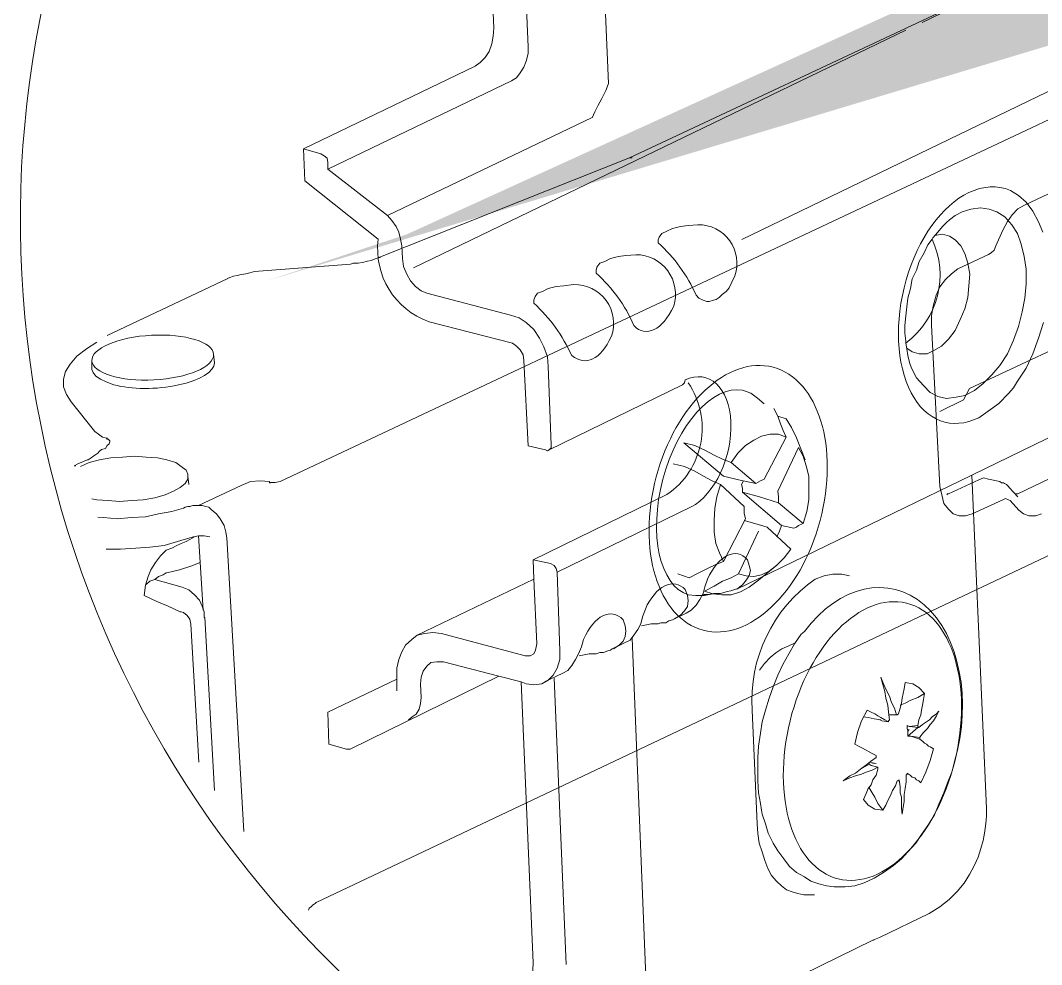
# Model space of a CAD drawing. Header units: metres. Extents: x -8.4 to 7.9, y -3.9 to 2.
# Drawn here: x 5.6676 to 5.7708, y -2.8936 to -2.7982 of the extents above; entities that cross this region are included whole.
import ezdxf

# ---------------------------------------------------------------- set-up
doc = ezdxf.new("R2010")
doc.units = ezdxf.units.M
doc.header["$MEASUREMENT"] = 0
doc.layers.add('PDF20_Geometry_Num_Penna__1', color=255, linetype='Continuous', lineweight=18)
doc.layers.add('PDF20_Geometry_Num_Penna__7', color=7, linetype='Continuous', lineweight=18)

msp = doc.modelspace()

# ---------------------------------------------------------------- hatches: boundary and pattern name
at = {"layer": 'PDF20_Geometry_Num_Penna__1', "linetype": 'Continuous', "lineweight": 18}
msp.add_hatch(color=255, dxfattribs=at).paths.add_polyline_path([(5.692683632332673, -2.82448249963805), (5.816932055709586, -2.787117128158646), (5.792109177598038, -2.780909919377212), (5.706657298358629, -2.819843474840986)])

# ---------------------------------------------------------------- linework, layer by layer
at = {"layer": 'PDF20_Geometry_Num_Penna__7', "color": 7, "linetype": 'Continuous', "lineweight": 18, "flags": 128}
for points in [[(5.713570413321061, -2.802847517667946), (5.714076759526839, -2.802469247267158), (5.714574170211341, -2.801971836582657), (5.714961376133408, -2.801388049192465), (5.715257737589142, -2.800585341530951), (5.715376877872855, -2.799825822222282), (5.715455808310815, -2.799005243518211), (5.714193814855586, -2.770363621462962, -0.2618450600287555), (5.722427897713684, -2.753283372539196), (5.745480053358549, -2.742198858393273)], [(5.717215212450542, -2.804336175512937), (5.717721558656321, -2.804039814057202), (5.718099829057109, -2.803533467851422), (5.718487034979176, -2.802967551503787), (5.718719358532415, -2.802349511282027), (5.718902536718623, -2.801585524212719), (5.718902536718623, -2.800890042806546), (5.71760182267119, -2.770445232557305, -0.2767769410688012), (5.72488874027377, -2.755348669357356), (5.74792302487608, -2.744264155211432)], [(5.72538674665969, -2.808060798632506), (5.72565630155159, -2.807484457510045), (5.725952663007325, -2.806879820570204), (5.726351782957763, -2.806111365740257), (5.726773241711396, -2.805302701064556), (5.727035350335564, -2.804616155179662), (5.72557573293473, -2.770951578763084, -0.2650956114364237), (5.730761313783325, -2.760063646085287), (5.753946012993822, -2.748973174925178)], [(5.696211971834826, -2.811207293525359), (5.696328133611445, -2.814427059692695), (5.703759806658738, -2.82033522636201, 0.3552231632173962), (5.708911134675765, -2.828685470996726), (5.71734030974844, -2.830831485357101)], [(5.757663934472432, -2.833377364294688), (5.757471820764946, -2.832789109143856), (5.757285664071644, -2.832095116991229), (5.75717545930921, -2.831408571106335), (5.757096528871251, -2.830832229983875, 0.3564427635390185), (5.759737720035807, -2.820334630660591), (5.75981962898086, -2.820218468883972), (5.760325975186638, -2.819639149254418), (5.76080253632149, -2.819071743653236), (5.761197188511288, -2.818638370871231), (5.761503974741848, -2.81837775150061)], [(5.729597908912869, -2.829072379068083, 0.1135428729691701), (5.725772910104273, -2.823778529486662), (5.725772910104273, -2.823482168030927), (5.725845883528047, -2.823167935532635), (5.726154159012154, -2.822777751103475), (5.726648442264207, -2.822597700349714), (5.727236697415039, -2.822283467851423), (5.728039405076554, -2.822094332651028), (5.728794456624582, -2.821975192367316), (5.72979523500777, -2.821905197450634, -0.5031937148980634), (5.733629020412295, -2.827108798267144)], [(5.723311769693479, -2.83209481914052, 0.1055637681748952), (5.71947843106502, -2.826809458304314), (5.71947843106502, -2.826504161327301), (5.719606506870011, -2.82612291241942), (5.719865636987086, -2.825808679921127), (5.720362749820877, -2.825619842571442), (5.720939090943339, -2.825323481115707), (5.721741798604853, -2.825122431886942), (5.722508764181253, -2.825043501448983), (5.72350954256444, -2.824924361165269, -0.5255518714280589), (5.727332009642009, -2.830148662606073)], [(5.735089531365253, -2.834863639334004, -0.4154365246658864), (5.732943070228814, -2.846134459098583), (5.719408733999049, -2.852728873802083), (5.721165308557038, -2.853106548501452), (5.721543578957826, -2.853307597730217), (5.721741649679497, -2.853603959185953), (5.721860789963212, -2.853991165108019), (5.735386190671699, -2.847399728911612)], [(5.751386879699673, -2.854372265090545), (5.750610978601994, -2.854180151383058), (5.749726361995426, -2.854180151383058), (5.748841745388861, -2.854372265090545), (5.747922875950725, -2.854686497588837, 0.2630160777081171), (5.741555274562343, -2.867944577285744), (5.742061620768123, -2.879407361832455), (5.742131615684805, -2.880408140215643), (5.742259691489796, -2.881361262485344), (5.742559031452624, -2.882245879091911), (5.742837521865802, -2.883130495698478), (5.743135372575084, -2.883933203359992), (5.743521089243604, -2.884628684766166), (5.744015521421011, -2.885196090367347), (5.744512932105512, -2.885693501051848), (5.745019278311291, -2.886088153241646), (5.745586683912473, -2.886277288442041), (5.746163025034932, -2.886466423642434), (5.746776597496054, -2.886573649897776), (5.747364852646887, -2.886573649897776), (5.747850349303016, -2.886573649897776)], [(5.753757324569492, -2.891184378877459), (5.730679851614337, -2.902493323532826), (5.729877143952822, -2.902880529454892), (5.729102732108689, -2.903069664655286), (5.728413207716701, -2.903176890910627), (5.727722194071169, -2.903261778362773), (5.727035648186274, -2.903176890910627), (5.726459307063813, -2.903069664655286), (5.72458389007282, -2.902575381403233, -0.306813177210942), (5.719408733999049, -2.893447746417291), (5.718215841908375, -2.865075977104651)]]:
    msp.add_lwpolyline(points, format="xyb", dxfattribs=at)
for points in [[(5.790823058235359, -2.782946324676572), (5.758746026099253, -2.798434561559227)], [(5.740502521230387, -2.820355033434177), (5.804252997791522, -2.789543866812519)], [(5.693841526965006, -2.84483538323005), (5.79634089155016, -2.796591014594127), (5.795572436720212, -2.796847166204109), (5.79472356219876, -2.797024387376132), (5.793658745913077, -2.797228415111991), (5.792687752600819, -2.797332662860239), (5.791646764371879, -2.797332662860239), (5.790674281806074, -2.797228415111991), (5.78982540728462, -2.797024387376132), (5.789138861399724, -2.796765257259057), (5.788574434305636, -2.796471874310414), (5.788289986878271, -2.796175512854679), (5.788193185397755, -2.795794263946798), (5.788373385076871, -2.795418972053104), (5.788748676970567, -2.795052615680686), (5.789339910628491, -2.794741361689487)], [(5.729149941446111, -2.812105909115263), (5.760936569140666, -2.797228266186635)], [(5.757096677796606, -2.799232056833329), (5.707319867261426, -2.82324031325499)], [(5.713570562246415, -2.80284796444401), (5.696211822909471, -2.811207144600005), (5.697969142094233, -2.811704555284505)], [(5.717215212450542, -2.80433692013971), (5.698672516544203, -2.813272441418165), (5.698672516544203, -2.812588874040363)], [(5.725385555256851, -2.80805930937896), (5.704678973947581, -2.817952420687755), (5.698672814394912, -2.813271696791392)], [(5.69796869531817, -2.811704555284505), (5.698276970802277, -2.811902626006177), (5.698591203300568, -2.812164734630346), (5.698673112245621, -2.812589171891072)], [(5.700940798620738, -2.822865021361295), (5.701229713808742, -2.822757795105954), (5.701715210464871, -2.822757795105954), (5.702173900557164, -2.82268482168218), (5.702671311241666, -2.822559724384281), (5.703049581642454, -2.822483772453414), (5.703439766071613, -2.822309529788485), (5.703818036472401, -2.822190389504772), (5.729150239296819, -2.812106653742036)], [(5.729434984574892, -2.812105909115263), (5.72925776340287, -2.812105909115263), (5.72915053714753, -2.812105909115263)], [(5.769086360248035, -2.81690547544463), (5.776370299343522, -2.813453385724054)], [(5.770937055630158, -2.819639447105128), (5.770514107622978, -2.818577609326538), (5.769939255754065, -2.817493432744752), (5.769252709869169, -2.816608816138185), (5.768475319517944, -2.815925248760383), (5.76767261185643, -2.815427838075883), (5.767178179679022, -2.815229767354211), (5.766591413781737, -2.81511360557759), (5.766104427872061, -2.815049567675095), (5.76560701718756, -2.815049567675095), (5.764525819112867, -2.815229767354211), (5.763461002827184, -2.815608037754998)], [(5.766881520372578, -2.81941263379001), (5.767367017028707, -2.818560780761463), (5.76783017488164, -2.817874234876569), (5.768419919286017, -2.81727257644382), (5.769085615621262, -2.816904730817857)], [(5.762768648853458, -2.817574299212322), (5.763650286952933, -2.817295808799144), (5.764645108321934, -2.817187093290256), (5.765526746421409, -2.817295808799144), (5.766293711997809, -2.817574299212322), (5.767096419659324, -2.818071709896823), (5.767791901065497, -2.818874417558337), (5.768368242187957, -2.819759034164904), (5.768755448110023, -2.820832785971865), (5.769051809565759, -2.822094183725674), (5.769252858794525, -2.823366006254307), (5.769252858794525, -2.824861216814902), (5.769135207764358, -2.826302814247826), (5.768856717351179, -2.827684841538893), (5.768475468443299, -2.829145799267921), (5.767981036265891, -2.830535272826721), (5.767367463804771, -2.831914321610695), (5.766590073453544, -2.833095299672998), (5.76578736579203, -2.834060335971071), (5.764914663213835, -2.83493601705636), (5.764031535860814, -2.835619584434161), (5.763065010309194, -2.836125930639941), (5.762189329223906, -2.836315065840334), (5.761197486361997, -2.836443141645326), (5.760324783783801, -2.836245070923653), (5.759539947164845, -2.835820633662927), (5.758862336801227, -2.835134087778032), (5.758160898380869, -2.834358186680353), (5.757663487696369, -2.833376768593269)], [(5.76150337904043, -2.818377155799191), (5.762082698669983, -2.817952718538465), (5.762769244554878, -2.817574448137677)], [(5.706139187049835, -2.821021176545486), (5.706023025273214, -2.820334630660591), (5.705824954551542, -2.819639149254418), (5.705562845927373, -2.819071743653236), (5.70514138717374, -2.818449235670838), (5.704679718574353, -2.817951824986337)], [(5.759999530809266, -2.819956509185158), (5.76080223847078, -2.819837368901445), (5.761503676891139, -2.820020547087654), (5.762081507267146, -2.820416688530999), (5.762648912868327, -2.821021325470841), (5.763065903861322, -2.821777866272416), (5.763344394274501, -2.822778644655603), (5.763570760813554, -2.823859842730297), (5.76346055605112, -2.825043799299692), (5.763344394274501, -2.826233712883273), (5.763065903861322, -2.82738788438174), (5.762568493176822, -2.82844972216033), (5.762081507267146, -2.829566662320136), (5.761390493621612, -2.830454257433796), (5.760700969229624, -2.831137824811598), (5.759926557385493, -2.831599493410985), (5.75924299000769, -2.831913725909277), (5.758440282346176, -2.831913725909277), (5.75774182243291, -2.831715655187605), (5.757175906085275, -2.83133589553327)], [(5.766197952994776, -2.821021176545486), (5.766881520372578, -2.819412782715364)], [(5.706223627725915, -2.822283467851423), (5.70613874027377, -2.821020580844068)], [(5.757096677796606, -2.830832229983875), (5.757096677796606, -2.830652030304759), (5.756977537512892, -2.829831451600688), (5.756977537512892, -2.829071932292019), (5.757096677796606, -2.828071153908832), (5.757175608234565, -2.827191005062904), (5.757285812996999, -2.826303409949245), (5.757556857142446, -2.825323481115707), (5.757743013835747, -2.824353977056995), (5.758161494082287, -2.823481274478799), (5.758439984495467, -2.822598147125778), (5.758934416672874, -2.821713530519212), (5.75932162259494, -2.820904865843512), (5.759737124334389, -2.820334481735236)], [(5.765430093866246, -2.821882114020665), (5.765723476814888, -2.821707871355735), (5.7660094134958, -2.821436827210289), (5.766198548696194, -2.821021325470841)], [(5.762352700337947, -2.823350964793488), (5.765429498164828, -2.821882560796729)], [(5.688538890787662, -2.824296342944749), (5.68874291852352, -2.824223369520975), (5.689131613699133, -2.82409231520889), (5.689509884099921, -2.824022320292209), (5.68990006852908, -2.823918072543961), (5.690361737128466, -2.823845099120187), (5.690763835585997, -2.823725958836474), (5.691258267763405, -2.823609797059854), (5.700941394322157, -2.82286517028665)], [(5.703998385076871, -2.822190389504772), (5.703903072849901, -2.822190389504772), (5.703818185397755, -2.822190389504772)], [(5.706223032024496, -2.822283914627486), (5.706328769026292, -2.823086622289001), (5.706645980031677, -2.823859544879587), (5.707025739686011, -2.824546090764482), (5.707520171863418, -2.825122431886942), (5.708087577464601, -2.825546869147669), (5.708666897094154, -2.825808977771837), (5.717142239026768, -2.828002648245697)], [(5.759682468729235, -2.829014298179773), (5.759682468729235, -2.828046283374607), (5.759859689901258, -2.827100607372637), (5.760167965385365, -2.82600898452312), (5.760531343250688, -2.825145217466202), (5.761113641387335, -2.824400590692998), (5.761703385791713, -2.823845099120187), (5.762352700337947, -2.823350666942779)], [(5.765252574843515, -2.877871792500753), (5.763769278311291, -2.844171473999061), (5.80517201615501, -2.824039744558703)], [(5.676359924210483, -2.830067200437084), (5.688539039713016, -2.824296342944749)], [(5.717142834728187, -2.828002052544279), (5.718018515813475, -2.828273096689726), (5.718719954233833, -2.828767528867133), (5.719477984288956, -2.829451096244935), (5.720063260932695, -2.830334223597956), (5.720481741179236, -2.831209904683244), (5.720865968594209, -2.832210683066431), (5.720938942017983, -2.833177208618051)], [(5.760531790026753, -2.845320433110116), (5.759682915505299, -2.829014596030482)], [(5.760531790026753, -2.837755025094357), (5.762930977490018, -2.836582982553334), (5.763528168162128, -2.835425832547774), (5.777634377753715, -2.828822482322995)], [(5.764452845689093, -2.83838021373314), (5.765410435719434, -2.837705581876616), (5.766491633794127, -2.836937127046669), (5.767474541134757, -2.835936348663482), (5.767980887340537, -2.835361496794569), (5.768368093262602, -2.834674950909674), (5.769252709869169, -2.833377811070751), (5.769939255754065, -2.831913874834632), (5.770514107622978, -2.830335266075438), (5.771020453828758, -2.828767082091069)], [(5.697477092722499, -2.887359826844925), (5.818124501024196, -2.830243974833043)], [(5.675318638130833, -2.830742130144317), (5.67425382184515, -2.83141676200084), (5.673285807039986, -2.832173302802416), (5.672621599958286, -2.832952182407188), (5.672150995837622, -2.833708723208764), (5.671949946608856, -2.834489092067082), (5.671949946608856, -2.835244143615112), (5.672244818811046, -2.83602451247343), (5.672718401438803, -2.836784031782098)], [(5.717340607599151, -2.830832229983875), (5.717721856507032, -2.831137526960889), (5.718100126907819, -2.831527711390048), (5.718405423884832, -2.832034057595827), (5.718487332829886, -2.832599973943462)], [(5.687113377293039, -2.831972402499005), (5.687204221759369, -2.83283319104883)], [(5.674824205953426, -2.832655969876807), (5.674824205953426, -2.833507822905354)], [(5.718902536718623, -2.841230793946321), (5.718487034979176, -2.832600569644881)], [(5.721048848929708, -2.841609511123173), (5.721246919651382, -2.841411440401501), (5.721246919651382, -2.841149331777333), (5.720938644167274, -2.833175868289858)], [(5.674824205953426, -2.833508120756063), (5.674928453701674, -2.833816396240169), (5.675199497847121, -2.834194666640957), (5.675699887038714, -2.834488049589599), (5.676267292639896, -2.834750158213768), (5.677034258216296, -2.835046519669503)], [(5.734504850422933, -2.835052774534398), (5.721049444631127, -2.841608468645691)], [(5.734784085462884, -2.83455834235699), (5.734702176517834, -2.834863639334004), (5.734505595049706, -2.835052774534398)], [(5.742783015186004, -2.836963635759796), (5.742111361836573, -2.836405165679892), (5.741436729980049, -2.835910733502485), (5.740572962923133, -2.835611393539656)], [(5.672717507886676, -2.836783138229971), (5.675106270575116, -2.83977355935116), (5.675496455004275, -2.840035667975328), (5.675874725405063, -2.840329050923971), (5.67618300088917, -2.840413938376116)], [(5.743745817603757, -2.837446600684896), (5.744144937554195, -2.838222501782575), (5.744414492446094, -2.838982021091244), (5.744697450619912, -2.839656652947767), (5.744993812075648, -2.840329795550744)], [(5.744144192927422, -2.838223097483993), (5.744993067448875, -2.838497120136533)], [(5.746046565407604, -2.840413342674698), (5.745549154723104, -2.839363418924479), (5.744993663150293, -2.838496673360469)], [(5.675589831201634, -2.841763351014517), (5.675780455655575, -2.841574215814124), (5.676182554113105, -2.84150124239035), (5.676359775285129, -2.841195945413336), (5.676548910485522, -2.841018724241313), (5.676642733458946, -2.840814696505455), (5.676642733458946, -2.840710448757206), (5.676548910485522, -2.840640453840525), (5.67646700154047, -2.840533227585184)], [(5.676467597241888, -2.840532631883765), (5.676360370986547, -2.840532631883765), (5.676266548013123, -2.840413491600052)], [(5.676359924210483, -2.840413342674698), (5.676359924210483, -2.840532482958411)], [(5.744993663150293, -2.840329050923971), (5.744228186827439, -2.840035667975328), (5.743376333798893, -2.840035667975328), (5.742497674206511, -2.840227781682815), (5.741730708630111, -2.84064030491517), (5.740868430826739, -2.841195796487981), (5.740098486743246, -2.841952337289557), (5.739426833393816, -2.842920352094723)], [(5.742783015186004, -2.844575806336911), (5.744993067448875, -2.840328455222553)], [(5.746910481389876, -2.842623990638987), (5.74604671433296, -2.840413938376116)], [(5.721049146780419, -2.841608915421755), (5.720865968594209, -2.841728055705468), (5.720667897872538, -2.841608915421755), (5.718903132420042, -2.841230645020967)], [(5.735770567012027, -2.841195200786563), (5.734635755809663, -2.840910753359198), (5.738658229638514, -2.844270509359897)], [(5.74191939705444, -2.845014540431683), (5.739426386617752, -2.842920649945432), (5.738562619560834, -2.842557272080108), (5.737710766532289, -2.842173044665135), (5.736849977982464, -2.841690526516098), (5.735770269161318, -2.84119609433869)], [(5.746239125891154, -2.841382102106637), (5.746709730011821, -2.842248847670647), (5.747006091467556, -2.843228776504184), (5.747299474416199, -2.844269764733124), (5.747299474416199, -2.84542840399223), (5.747299474416199, -2.84668086622476), (5.747090978919702, -2.84784248399096), (5.746709730011821, -2.849069628913201), (5.744228633603504, -2.846963824398578), (5.74229707175381, -2.8463740799942), (5.740572516147068, -2.845890072591617)], [(5.746238530189736, -2.841381953181282), (5.744144639703485, -2.845806525467664)], [(5.674443105970899, -2.842623990638987), (5.674338858222651, -2.842623990638987), (5.673960587821863, -2.842813125839381), (5.673390203713588, -2.843039492378436), (5.673014911819894, -2.84322862757883)], [(5.674795016583915, -2.846574086745483), (5.675319233832251, -2.846681313000825), (5.676467448316534, -2.846751307917506), (5.677602259518896, -2.846858534172847), (5.678853232497882, -2.846751307917506), (5.680001446982161, -2.846681313000825), (5.681161575494815, -2.846478774518513), (5.682211499245034, -2.846183902316324), (5.683076755555497, -2.845805631915535), (5.683751387412021, -2.845427361514748), (5.68423688406815, -2.845014838282392), (5.684518352988422, -2.844575508486201), (5.684518352988422, -2.844090011830072), (5.684329217788028, -2.84368046710481), (5.683843721131899, -2.843299218196929), (5.683288229559087, -2.842920947796141), (5.682400634445427, -2.842624586340406), (5.681444533668634, -2.842447365168383), (5.680309722466269, -2.842356520702052), (5.679140658432337, -2.84224929444671), (5.677895642467539, -2.842356520702052), (5.67673849246198, -2.842447365168383), (5.675588788724151, -2.842624586340406), (5.674550779002305, -2.842920947796141), (5.673675097917016, -2.843299218196929)], [(5.675589086574861, -2.841763053163808), (5.675414843909931, -2.841952188364202), (5.675106568425825, -2.842172597889071), (5.674728298025038, -2.84244662054161), (5.674442361344126, -2.842623841713633)], [(5.775709517544981, -2.842557123154753), (5.768419621435309, -2.846064315256547)], [(5.673014911819894, -2.843229074354893), (5.673107245539771, -2.843229074354893), (5.673201068513194, -2.843229074354893)], [(5.733562450778765, -2.8430399391545), (5.734716622277234, -2.843299069271575)], [(5.734717217978651, -2.843298771420866), (5.735770120235963, -2.843784268076995), (5.73663388729288, -2.844269764733124), (5.737497654349797, -2.844764196910532), (5.738348018124797, -2.845142467311319)], [(5.684518799764485, -2.844270360434543), (5.684614111991455, -2.845143063012738)], [(5.685575127304953, -2.84723665564828), (5.689899919603725, -2.845215738585803), (5.690857509634066, -2.844834489677922), (5.691816588917954, -2.844764494761241), (5.692777157455387, -2.844834489677922)], [(5.738658378563868, -2.844270360434543), (5.740190820463123, -2.84464863083533), (5.741918354576959, -2.845014987207747)], [(5.763769427236645, -2.84417206970048), (5.739996472875317, -2.855686978121315), (5.740572813997777, -2.855262540860588), (5.740997251258504, -2.85476810868318), (5.741259359882672, -2.85430792933734), (5.741375521659293, -2.853801583131561), (5.741259359882672, -2.853307150954153), (5.741070224682279, -2.852729320578146)], [(5.740668424075457, -2.844764792611951), (5.74047631036797, -2.845143063012738)], [(5.741919099203732, -2.845014987207747), (5.742392681831489, -2.844764792611951), (5.742782866260648, -2.844575657411557)], [(5.761396450635797, -2.846064762032611), (5.764470269955585, -2.844648481909976), (5.764955766611715, -2.844459346709582), (5.76543083849302, -2.844575508486201)], [(5.765430093866246, -2.844575806336911), (5.766599157900179, -2.844834936453986)], [(5.692878426696543, -2.844942311634682), (5.692777157455387, -2.844942311634682), (5.692777157455387, -2.844835085379341)], [(5.693841229114297, -2.844834638603277), (5.693352753951074, -2.844941864858618), (5.692879171323317, -2.844941864858618)], [(5.738347273498023, -2.845142914087384), (5.737995809661071, -2.846373037516718), (5.737791781925214, -2.847531676775824), (5.737709872980162, -2.848775203487075), (5.737709872980162, -2.849933842746182), (5.737890072659276, -2.851093971258835), (5.738265364552971, -2.852036668753712), (5.738658527489224, -2.852900435810628)], [(5.740761502422107, -2.847341945874011), (5.738347422423379, -2.845142318385965)], [(5.740476459293324, -2.845142914087384), (5.740571771520296, -2.845512248966894), (5.740571771520296, -2.845890519367681)], [(5.744144192927422, -2.8458060786916), (5.744229080379566, -2.846373484292782), (5.744229080379566, -2.84696322869716)], [(5.763798318755446, -2.848089402228954), (5.76312070839183, -2.848290451457719), (5.762471393845597, -2.848290451457719), (5.761884627948311, -2.848089402228954), (5.761396152785088, -2.847603905572825), (5.760935973439247, -2.847048414000014), (5.760724499435659, -2.846184646943097), (5.760532385728171, -2.84532087988618)], [(5.767547663483885, -2.845427957216167), (5.767452351256916, -2.845320730960825), (5.767273640831347, -2.845143509788802), (5.767062166827756, -2.845015433983811), (5.766968343854333, -2.844942460560037), (5.766776230146845, -2.844942460560037), (5.766599008974823, -2.844835234304695)], [(5.768420217136727, -2.846373335367427), (5.767547514558531, -2.845427659365457)], [(5.740572367221715, -2.845890519367681), (5.744511442851966, -2.849262189396751)], [(5.761395706009024, -2.84606505988332), (5.761304861542693, -2.84606505988332), (5.761218484837002, -2.846184200167033)], [(5.766881520372578, -2.846681610851534), (5.76379876553151, -2.84808895545289)], [(5.767652358008199, -2.84675145684286), (5.767451308779433, -2.846681461926179), (5.767154947323697, -2.846550407614095), (5.766880924671159, -2.846681461926179)], [(5.768504657812809, -2.847722896931183), (5.767652804784262, -2.846751903618924)], [(5.768420217136727, -2.84606505988332), (5.768315969388477, -2.84606505988332), (5.768219167907962, -2.84606505988332)], [(5.684059216120064, -2.847530932149051), (5.682902066114504, -2.84784218614025), (5.681540888373085, -2.848089402228954), (5.680216941970327, -2.848397677713061), (5.678773855283858, -2.848464694122649), (5.677412677542439, -2.848586812913455), (5.675972569363062, -2.848464694122649), (5.675408142268973, -2.848434909051721)], [(5.685574680528889, -2.847237251349699), (5.685290233101525, -2.847237251349699), (5.685004296420614, -2.847237251349699), (5.684710913471971, -2.847341499097947), (5.684518799764485, -2.847341499097947), (5.684237330844213, -2.847426386550093), (5.684058620418644, -2.847530634298342)], [(5.688454152260872, -2.850500503720591), (5.688361818540995, -2.849933098119409), (5.688186086622517, -2.849261444769978), (5.68777058488307, -2.848586812913455), (5.687404228510652, -2.848089402228954), (5.687113824069103, -2.84784218614025), (5.6868249088811, -2.847603905572825), (5.686635773680706, -2.847426684400802), (5.686342390732063, -2.847341796948657), (5.685961141824182, -2.847237549200409), (5.685573935902116, -2.847237549200409)], [(5.740869026528159, -2.848586812913455), (5.740761800272817, -2.84801642880518), (5.740761800272817, -2.847341796948657)], [(5.770811213705487, -2.848089402228954), (5.770228915568841, -2.848290451457719), (5.769557262219411, -2.848290451457719), (5.768986878111136, -2.848089402228954), (5.768504359962099, -2.847723045856537)], [(5.740868430826739, -2.848587557540228), (5.738658378563868, -2.852900435810628), (5.737889923733922, -2.853199775773457), (5.737119979650428, -2.853575067667152), (5.736174303648458, -2.854060564323281), (5.735191396307828, -2.854544571725865)], [(5.740761502422107, -2.848775948113849), (5.741838232736162, -2.849069331062491), (5.743068356165495, -2.849450579970372)], [(5.742204142332514, -2.849826020789422), (5.740190671537769, -2.854165705623658)], [(5.745470671061208, -2.851661376860016), (5.743068505090849, -2.849451324597145)], [(5.744036668821371, -2.850428125998235), (5.744321116248735, -2.849826467565486), (5.744510251449129, -2.849262040471397)], [(5.744510698225192, -2.849261742620688), (5.745764649711269, -2.84955512556933)], [(5.74576435186056, -2.84955542342004), (5.74604582078083, -2.849451175671791), (5.746237934488318, -2.849262040471397), (5.746532806690507, -2.849139921680591), (5.746710027862529, -2.84906992676391)], [(5.685574531603535, -2.850311666370906), (5.685100948975776, -2.850427828147526), (5.684710764546617, -2.8505008015713), (5.68346574858182, -2.85088205047918), (5.682131377404236, -2.851279681176072), (5.680673398182302, -2.851468816376466), (5.679257118059667, -2.851553703828611), (5.677721697653319, -2.851660930083952), (5.676266696938478, -2.851660930083952)], [(5.685201920366223, -2.850428721699654), (5.684710466695909, -2.85067891629545), (5.684329217788028, -2.850881454777762), (5.683843721131899, -2.851094418034898), (5.683385031039603, -2.8512805747282), (5.682901023637021, -2.851553108127193), (5.682308300725549, -2.851766071384329), (5.681752809152739, -2.852333476985511), (5.681252419961146, -2.853008108842034), (5.680772880319203, -2.853752735615239), (5.680486943638291, -2.854439281500134), (5.680217388746391, -2.855291134528679), (5.680108673237504, -2.856341058278898)], [(5.685574680528889, -2.850311666370906), (5.686151021651349, -2.850311666370906), (5.686728852027356, -2.850427828147526)], [(5.686054666946896, -2.857810355827785), (5.685575127304953, -2.850311964221615)], [(5.690173346554846, -2.880198602241663), (5.68845474796229, -2.850501397272718)], [(5.740191267239187, -2.854165705623658), (5.740962700576228, -2.854354840824052), (5.741729666152628, -2.854439728276197), (5.742498120982575, -2.854250593075803), (5.743268065066069, -2.853872322675016), (5.744036519896016, -2.853266196481627), (5.74478114666922, -2.852524548215515), (5.745470671061208, -2.851660781158598)], [(5.685776027608362, -2.853008108842034), (5.684803545042559, -2.853374465214451), (5.683670223093741, -2.853752735615239), (5.6824013790722, -2.854061011099345), (5.682309045352324, -2.854061011099345), (5.682026087178505, -2.85425014629974), (5.681540590522376, -2.854439281500134), (5.681162320121588, -2.854732664448776)], [(5.707710349541295, -2.860358915421755), (5.71947843106502, -2.854686348663483), (5.719408436148339, -2.852729469503501)], [(5.722131238407239, -2.861937822031658), (5.721860194261792, -2.853991165108019)], [(5.744036668821371, -2.8532669411084), (5.742204886959287, -2.854805340021841)], [(5.681162171196235, -2.854732962299485), (5.680673696033011, -2.854910183471508), (5.680310318167687, -2.855218458955615)], [(5.685960843973474, -2.857429553695968), (5.685679375053202, -2.856826406009673), (5.685202813918351, -2.856270914436862), (5.684614558767519, -2.855785417780732), (5.683942905418089, -2.85549203483209), (5.681162469046943, -2.854732515523422)], [(5.719783876967388, -2.86123385188027), (5.719478579990374, -2.854687093290256)], [(5.734042288271419, -2.854165705623658), (5.7351905027557, -2.854543976024446)], [(5.734891758494291, -2.858130247489553), (5.735386190671699, -2.857833886033818), (5.735892536877478, -2.857327539828039), (5.736270807278265, -2.856751198705579), (5.73658801828365, -2.856146561765737), (5.736768217962767, -2.855454058866656), (5.737046708375945, -2.854685604036709)], [(5.742204589108579, -2.854806233573968), (5.741244020571144, -2.855492779458863), (5.74038323202132, -2.855966362086622), (5.739425641990979, -2.856271659063635), (5.738478476735462, -2.856271659063635), (5.737578967593431, -2.856167411315386), (5.736727114564886, -2.85589636716994), (5.737710021905515, -2.85541087051381), (5.738561874934061, -2.854910481322217), (5.739425641990979, -2.8545441249498), (5.740191118313834, -2.854165854549013)], [(5.734784085462884, -2.85575101602381), (5.735007473494847, -2.856327357146271), (5.7350893824399, -2.85683370335205), (5.735007473494847, -2.857444297306078), (5.734702176517834, -2.857905965905464), (5.734320927609953, -2.858327424659098), (5.733701398134646, -2.858708673566979)], [(5.737652089942561, -2.856146561765737), (5.738030360343347, -2.856146561765737), (5.73834459284164, -2.856146561765737), (5.738606701465809, -2.856064652820685), (5.739031138726535, -2.855948491044064), (5.739409409127322, -2.855868071352558), (5.739798104302936, -2.855750420322392), (5.739996175024607, -2.855686382419896)], [(5.684059216120064, -2.858069783795569), (5.683843274355834, -2.857984896343424), (5.683750940635957, -2.857984896343424), (5.682520817206623, -2.857429404770613), (5.681362177947516, -2.856946886621577), (5.680109715714986, -2.856340760428188)], [(5.735095339454086, -2.856271659063635), (5.735866772791124, -2.856341653980317), (5.73672756134095, -2.856341653980317), (5.737579414369494, -2.856167411315386)], [(5.736651460484727, -2.85625706437888), (5.737154828183414, -2.85625706437888), (5.737652238867915, -2.856146859616446)], [(5.684803842893268, -2.859238549978791), (5.68471150917339, -2.858744117801383), (5.684437486520851, -2.858365847400596), (5.684059216120064, -2.85806948594486)], [(5.685961588600247, -2.857429255845259), (5.68615072380064, -2.85798474741807)], [(5.686246631729029, -2.85855498260099), (5.686151319502059, -2.85855498260099), (5.686151319502059, -2.858482009177216), (5.686151319502059, -2.858365847400596), (5.686151319502059, -2.858295852483915), (5.686151319502059, -2.85818564772148), (5.686151319502059, -2.85806948594486), (5.686151319502059, -2.857984598492715)], [(5.728597279455038, -2.861161176307205), (5.729216808930345, -2.860855879330192), (5.729598057838224, -2.860358468645691), (5.729985263760291, -2.859773192001952), (5.730302474765677, -2.859214721922049), (5.730482674444792, -2.858511794248144), (5.73076116485797, -2.857709086586629)], [(5.733701993836065, -2.858709120343043), (5.734891907419645, -2.85812980071349)], [(5.687223879906183, -2.876042095593634), (5.686246929579739, -2.858555280451699)], [(5.728533241552543, -2.858790582512031), (5.728713441231657, -2.859392240944781), (5.728795350176711, -2.85989858715056), (5.728713441231657, -2.86047492827302), (5.728533241552543, -2.860972338957521), (5.728108804291815, -2.861359544879587), (5.727532463169355, -2.861739304533922)], [(5.730374405711968, -2.859392687720844), (5.730859902368097, -2.859294396986781), (5.731363270066784, -2.859215466548822)], [(5.731363418992139, -2.859215168698113), (5.73174466790002, -2.859215168698113), (5.732061878905403, -2.859215168698113), (5.732323987529572, -2.8590960284144), (5.732825865974712, -2.8590960284144), (5.733123716683994, -2.858897957692728), (5.733518368873792, -2.858790731437386), (5.733701547060001, -2.858708822492333)], [(5.685627102253722, -2.873182877709883), (5.684803545042559, -2.859238996754855)], [(5.707709902765232, -2.860358319720336), (5.708484314609366, -2.860169184519942), (5.709287022270878, -2.86008727557489), (5.7101701496239, -2.860169184519942), (5.718605281710762, -2.862423914389206)], [(5.746831848802626, -2.859980198244903), (5.746514637797241, -2.860242306869071), (5.745831070419438, -2.861243085252258), (5.745251750789885, -2.862245352888991), (5.744647113850045, -2.863307190667581), (5.744152681672635, -2.864392856502914), (5.743693991580342, -2.865573834565216), (5.743268065066069, -2.86672502755659), (5.742891283918827, -2.867917919647264), (5.742574072913442, -2.869095919202473), (5.742384937713047, -2.870253069208033), (5.742186866991377, -2.871562123075327), (5.742113893567602, -2.872705869798969), (5.742113893567602, -2.87389578338255), (5.742113893567602, -2.87508569696613), (5.742186866991377, -2.876269653535526), (5.742384937713047, -2.877350851610219), (5.742492163968389, -2.878025483466742)], [(5.705644754872425, -2.864686537302266), (5.705644754872425, -2.863694694440357), (5.705824954551542, -2.862813056340882), (5.706139187049835, -2.862037155243204), (5.706520435957716, -2.861359544879587), (5.70713996543302, -2.860774268235848), (5.707710349541295, -2.8603587664964)], [(5.718605877412179, -2.862423467613142), (5.719100309589586, -2.862423467613142), (5.719478579990374, -2.862234332412748), (5.719667715190769, -2.86185606201196), (5.71978387696739, -2.861233554029561)], [(5.724510469872982, -2.860774268235848), (5.724312399151311, -2.861539744558702), (5.724007102174296, -2.862233736711329), (5.72368989116891, -2.862813056340882), (5.723311620768123, -2.86342365029491), (5.722933350367335, -2.863921060979411), (5.722428493415103, -2.864201040646136)], [(5.727416301392735, -2.861740049160694), (5.728597279455038, -2.861160729531142)], [(5.735964765674478, -2.899852579144333), (5.735089084589189, -2.899931509582292), (5.734207446489716, -2.899931509582292), (5.733440480913315, -2.899617277084), (5.732744999507142, -2.89915709773816), (5.73206143212934, -2.898470551853265), (5.731564021444839, -2.897587424500244), (5.731176815522773, -2.896467505833345), (5.730859604517389, -2.895323759109703), (5.730761313783325, -2.894023640763687), (5.729418007084464, -2.860655425802845)], [(5.742311815363919, -2.863886659222489), (5.74280922604842, -2.863200113337594), (5.743376631649602, -2.862623772215134), (5.743955951279155, -2.862126361530633), (5.744566545233182, -2.861740644862113), (5.745253091118077, -2.861439815645739), (5.745909851932044, -2.861125583147446)], [(5.718719358532415, -2.865262431648661), (5.719478877841085, -2.865381571932374), (5.720281585502599, -2.865262431648661), (5.720938346316566, -2.864887139754966), (5.721444692522344, -2.864377815042094), (5.721860194261792, -2.863694247664292), (5.722131238407239, -2.862812609564818), (5.722131238407239, -2.861938417733076)], [(5.724085883686902, -2.862423467613142), (5.724583294371401, -2.862350494189368), (5.725071769534624, -2.862234332412748)], [(5.725071918459978, -2.862234481338103), (5.725468059903323, -2.862234481338103), (5.725773356880337, -2.862234481338103), (5.726154605788218, -2.862118319561483), (5.726529897681913, -2.862118319561483), (5.726957313449732, -2.861938119882367), (5.727235803862911, -2.861856210937314), (5.727416003542027, -2.861740049160694)], [(5.708023986338169, -2.865262431648661), (5.708088024240665, -2.86457886427086), (5.708286094962337, -2.864002523148399), (5.708667343870218, -2.86349617694262), (5.709088802623852, -2.863119395795379), (5.709668122253405, -2.863037486850326), (5.71035020037766, -2.863037486850326)], [(5.710350945004433, -2.863037337924972), (5.715953516846024, -2.864499784907546)], [(5.720560522691842, -2.86507627495536), (5.722428046639037, -2.864200593870072)], [(5.698672516544203, -2.868142052305998), (5.70564520164849, -2.864806124362042)], [(5.700539891566045, -2.871856399576097), (5.700737962287717, -2.871856399576097), (5.700918161966832, -2.871856399576097), (5.715953665771379, -2.864500976310382)], [(5.705644754872425, -2.864805826511333), (5.705644754872425, -2.864686686227619)], [(5.705644754872425, -2.865960444785864), (5.705644754872425, -2.864806273287396)], [(5.708088024240665, -2.866644012163666), (5.708023986338169, -2.865261984872597)], [(5.715953218995315, -2.864500380608964), (5.718216884385856, -2.865076721731424)], [(5.718216139759083, -2.86507627495536), (5.718719507457771, -2.865262431648662)], [(5.722741981286621, -2.89363673269233), (5.721543132181762, -2.864687133003684)], [(5.755453584358852, -2.868918400179742), (5.755343379596417, -2.868115692518227), (5.755264449158458, -2.867411275590775), (5.755072335450972, -2.866726218959427), (5.754968087702723, -2.866033716060347), (5.754767038473957, -2.865347170175452), (5.754568967752285, -2.864587650866784), (5.754847458165464, -2.8652652612304), (5.755145308874746, -2.865951807115294), (5.755453584358852, -2.866528148237754), (5.755651655080525, -2.867150656220154), (5.75594801653626, -2.86772848659616), (5.756146087257933, -2.868412053973962)], [(5.757029959237725, -2.865149397304489), (5.756913797461106, -2.865771905286888), (5.756831888516054, -2.866230595379182), (5.756724662260712, -2.86672502755659), (5.756651688836938, -2.867231373762369), (5.756526591539041, -2.86772878444687), (5.756337456338646, -2.868296190048052), (5.756227251576212, -2.868412351824671), (5.75614534263116, -2.868412351824671)], [(5.757030406013791, -2.865148354827006), (5.757797371590191, -2.865266005857173), (5.758410944051312, -2.865651722525693), (5.758987285173772, -2.866231042155246), (5.758871123397151, -2.866835679095088), (5.7587892144521, -2.867412020217548), (5.758673052675479, -2.867918366423328), (5.758600079251705, -2.868412798600736), (5.758410944051312, -2.868919144806514), (5.758291803767598, -2.869493996675428)], [(5.758987285173772, -2.866231042155246), (5.758291803767598, -2.86665250090888), (5.757608236389796, -2.866917588040141), (5.757030406013791, -2.867231820538433), (5.756527038315103, -2.867412020217548)], [(5.706825584009374, -2.868909911434527), (5.707203854410162, -2.86860163595042), (5.707601485107053, -2.868330591804974), (5.707908271337613, -2.867827224106287), (5.708024433114233, -2.867265775519291), (5.708088471016729, -2.866644756790438)], [(5.698673112245621, -2.868142350156707), (5.698771402979684, -2.871353180802766), (5.700539146939271, -2.871856548501452)], [(5.753187387237281, -2.867918068572618), (5.7526199816361, -2.868991820379579), (5.752204479896651, -2.87018173396316), (5.751924500229927, -2.871362712025463)], [(5.755342783894999, -2.869096068127828), (5.754967492001305, -2.868918846955805), (5.754568372050867, -2.868674609374194), (5.754269032088039, -2.868494409695079), (5.753963735111023, -2.868296338973406), (5.753585464710237, -2.868116139294291), (5.753187834013346, -2.867918068572618)], [(5.756145491556514, -2.868412500750026), (5.755452988657434, -2.868412500750026), (5.755342783894999, -2.868412500750026)], [(5.75841183760344, -2.869675536682736), (5.758790108004226, -2.869377685973454), (5.759175824672746, -2.869096217053182), (5.759476653889122, -2.86891899588116), (5.7597551443023, -2.868610720397053), (5.760176603055934, -2.868296487898761), (5.760438711680102, -2.868034379274593), (5.760176603055934, -2.868494558620434), (5.759871306078921, -2.868991969304934), (5.759557073580628, -2.869377685973454), (5.759294964956459, -2.869794676966448), (5.758870527695733, -2.870180393634969), (5.758492257294945, -2.870674825812376)], [(5.752809265761848, -2.868610273620989), (5.753269445107688, -2.868674311523485)], [(5.753268849406269, -2.868674311523485), (5.75388242186739, -2.868790473300105), (5.754568967752285, -2.868918549105096)], [(5.75446129472088, -2.868918400179742), (5.754650429921274, -2.868991373603516), (5.755342932820354, -2.869095621351764)], [(5.754461443646234, -2.868918698030451), (5.754568669901576, -2.868918698030451)], [(5.755453286508142, -2.868918698030451), (5.75534308174571, -2.868991671454225), (5.75534308174571, -2.869095919202473)], [(5.757210158916841, -2.869494592376847), (5.757411208145608, -2.86959288311091)], [(5.757210158916841, -2.869495188078266), (5.757210158916841, -2.869593478812329), (5.757210158916841, -2.869794528041094), (5.757292067861894, -2.869983663241488)], [(5.758292101618308, -2.869494592376847), (5.757410463518833, -2.86959288311091)], [(5.757410612444188, -2.869593032036264), (5.758411390827375, -2.869674940981317), (5.758292250543662, -2.869593032036264), (5.758292250543662, -2.869494741302201)], [(5.758292101618308, -2.869674940981317), (5.757291323235121, -2.870559557587884)], [(5.75760868316586, -2.87055911081182), (5.757291472160475, -2.87055911081182)], [(5.757410761369542, -2.869875543434018), (5.75729162108583, -2.870055743113134)], [(5.75729162108583, -2.869983216465424), (5.757410761369544, -2.869875990210082)], [(5.75729162108583, -2.870055892038489), (5.75729162108583, -2.870253962760161), (5.75729162108583, -2.870559259737175)], [(5.751925095931345, -2.871361967398689), (5.752306344839226, -2.871563016627454), (5.752700997029025, -2.871761087349127), (5.753007783259585, -2.871941287028242), (5.753387542913918, -2.872137868496369), (5.7536853936232, -2.872319557429031), (5.754080045813, -2.872516138897157)], [(5.759871603929628, -2.871821551043111), (5.759557371431337, -2.871632415842718), (5.759374193245129, -2.871562420926036), (5.759176122523456, -2.871361371697271), (5.758986987323063, -2.871254145441929), (5.758788916601389, -2.871056074720257), (5.758492555145654, -2.870859493252131)], [(5.754080343663708, -2.872516734598575), (5.754080343663708, -2.872632896375195), (5.754080343663708, -2.872705869798969)], [(5.758600526027769, -2.875285852642768), (5.759094958205177, -2.874203165314529), (5.75955811605811, -2.873022187252226), (5.759872348556403, -2.87182184889382)], [(5.742492163968389, -2.878025781317452), (5.742574072913442, -2.87842490126789), (5.742891283918827, -2.879416744129798), (5.743187645374563, -2.880372844906592), (5.743693991580342, -2.881373623289779), (5.744152681672635, -2.882139099612633), (5.744757318612478, -2.882941807274148), (5.745333659734939, -2.883717708371827), (5.746029141141111, -2.884323834565216), (5.746831848802626, -2.88478252465751), (5.747481163348861, -2.885203983411143), (5.748283871010374, -2.885475027556589), (5.749059772108054, -2.885664162756984), (5.749862479769568, -2.885780324533604), (5.750945167097807, -2.885780324533604), (5.751925095931345, -2.885664162756984), (5.752882685961685, -2.885393118611538), (5.753881975091327, -2.884895707927037), (5.754848500642947, -2.884323834565216), (5.755849279026133, -2.883637288680322), (5.756651986687648, -2.882941807274148), (5.757292365712603, -2.882258239896346), (5.758095073374118, -2.881373623289779), (5.758672903750124, -2.880489006683213), (5.759374342170483, -2.879488228300025), (5.759978979110325, -2.878496385438117), (5.760439158456165, -2.877424122884702), (5.760936569140666, -2.876268462132689), (5.761314839541455, -2.875285554792059), (5.761739276802181, -2.874204356717366), (5.76201776721536, -2.873121669389127)], [(5.754269181013393, -2.873706052480737), (5.7536853936232, -2.874002413936473), (5.753079267429812, -2.874203463165238), (5.752620577337519, -2.87440153388691), (5.75200998338349, -2.874581733566026), (5.751421728232659, -2.874779804287698), (5.750744117869043, -2.875085101264713), (5.751421728232659, -2.874581733566026), (5.75200998338349, -2.874285372110291), (5.752504415560898, -2.873895187681131), (5.753007783259585, -2.873516917280343), (5.753505193944085, -2.873122265090545), (5.754080045813, -2.87270527409755)], [(5.75250381985948, -2.873895485531841), (5.753388436466047, -2.873401053354433)], [(5.753388138615338, -2.873401351205142), (5.753388138615338, -2.873319442260089), (5.753388138615338, -2.87320328048347)], [(5.753388138615338, -2.873400904429078), (5.753586209337009, -2.873517066205698)], [(5.7538827197181, -2.873319293334735), (5.753504449317311, -2.873203131558115), (5.754080790439772, -2.873319293334735)], [(5.753585911486301, -2.873517215131053), (5.754269478864102, -2.873706350331446), (5.754269478864102, -2.873825490615159), (5.754269478864102, -2.873895485531841)], [(5.75476614492183, -2.878026079168161), (5.753963437260316, -2.877926299180551), (5.753269445107688, -2.877540582512032), (5.752809265761848, -2.876961262882478), (5.753080309907295, -2.876350668928451), (5.753269445107688, -2.875844322722672), (5.753585166859528, -2.875466052321884), (5.75376685579219, -2.874968641637383), (5.754081088290481, -2.874509951545089), (5.754268734237328, -2.873894889830422)], [(5.757111570332069, -2.874509057992961), (5.757111570332069, -2.875161351046288), (5.757029661387017, -2.87584491842409), (5.756913499610397, -2.876467426406489), (5.756913499610397, -2.877152483037837), (5.756831590665344, -2.877728824160298), (5.756724364410004, -2.878424305566471), (5.75665139098623, -2.877844985936918), (5.75665139098623, -2.877225456461611), (5.75665139098623, -2.87672804577711), (5.756526293688331, -2.876269355684816), (5.756526293688331, -2.875663229491428), (5.756407153404618, -2.874969237338801)], [(5.75711127248136, -2.874509206918316), (5.757209563215422, -2.874401980662974), (5.757209563215422, -2.874285818886354)], [(5.757210158916841, -2.874285223184936), (5.757527369922227, -2.874508611216897), (5.75771650512262, -2.874697746417291), (5.757986060014521, -2.874779655362344), (5.758175195214915, -2.874968790562737), (5.758411986528793, -2.875084952339357), (5.758601121729187, -2.875286001568123)], [(5.756407153404617, -2.874968939488092), (5.756337158487937, -2.875085101264713), (5.756226953725502, -2.875085101264713), (5.75602888300383, -2.875582511949212), (5.755732521548095, -2.876042691295053), (5.755534450826421, -2.876547548247286), (5.755264895934523, -2.877044958931786), (5.755072782227035, -2.877539391109194), (5.754767485250021, -2.87802637701887)], [(5.753388138615338, -2.875771498224252), (5.753684500071072, -2.876268908908753), (5.753964479737798, -2.876729088254593), (5.754269776714811, -2.877351596236992), (5.754767187399312, -2.878026228093516)], [(5.69671206317571, -2.888145110239947), (5.696793972120762, -2.88795299653246), (5.697008424631445, -2.887763861332066), (5.697102247604869, -2.887647699555446), (5.697282447283984, -2.887540473300104), (5.697383716525141, -2.887467499876331), (5.697477539498564, -2.887360273620989)], [(5.759441507505427, -2.888461874469268), (5.754418255293388, -2.890914675060204)], [(5.754417212815905, -2.890913632582722), (5.753757473494846, -2.891184676728168), (5.75383044691862, -2.891184676728168), (5.753946608695241, -2.891102767783115)]]:
    msp.add_lwpolyline(points, dxfattribs=at)
msp.add_lwpolyline([(5.732061581054695, -2.820712752136024), (5.732061581054695, -2.82041639068029), (5.732140511492655, -2.820136411013564), (5.73243687294839, -2.819758140612776), (5.73294292130346, -2.819523136403153), (5.733519262425919, -2.819252092257707), (5.734321970087434, -2.819071892578591), (5.735088935663835, -2.818955730801971), (5.736080778525744, -2.818873821856919, -0.5201327053529996), (5.739798551078999, -2.824040787036185), (5.739490275594894, -2.824666273525677), (5.739228166970725, -2.825238146887498), (5.738913934472432, -2.825619395795378), (5.738535664071645, -2.825924692772393), (5.738227388587537, -2.8262329682565), (5.737931027131803, -2.826422103456893), (5.737652536718623, -2.826504012401946), (5.737226610204351, -2.826620174178566), (5.736965990833729, -2.826620174178566), (5.736587720432942, -2.826504012401946), (5.736163283172215, -2.82630296317318), (5.735892239026768, -2.826006601717445, 0.1058507331837431)], format="xyb", close=True, dxfattribs=at)
msp.add_lwpolyline([(5.757608236389796, -2.87055940866253), (5.758492852996363, -2.870858748625358), (5.758492852996363, -2.870760457891294), (5.758492852996363, -2.87067557043915)], close=True, dxfattribs=at)
at = {"layer": 'PDF20_Geometry_Num_Penna__7', "color": 7, "linetype": 'Continuous', "lineweight": 18}
msp.add_arc((5.773089489834974, -2.818382343774294), 0.1054993421408821, 119.8835169014342, 269.9998356188079, dxfattribs=at)
for centre, major_axis, ratio, start_param, end_param in [((5.763947343013299, -2.826998661760234), (0.002879524745728333, 0.0118332773317782), 0.5945226184505867, 0.4525442503732053, 3.596623851701646), ((5.731502511579487, -2.82352267118345), (0.0008598000645412656, 0.006124279548282647), 0.4954514650625932, 2.769299149984407, 4.157845617759733), ((5.722075784475161, -2.797861412676624), (-0.002738448492569113, 0.03475860717572535), 0.2186494918866959, 2.949410240445382, 3.504156686731051), ((5.681175648568682, -2.833201533064535), (0.006025820060795062, 0.0004215918872287123), 0.362321814639758, 3.929709461489483, 6.258580726671606), ((5.734987303701731, -2.841028244135877), (0.001829769216712538, 0.006701366761983981), 0.6018363070711604, 3.657696269017165, 6.754900592535333), ((5.738034130464621, -2.845992321286878), (0.002781748826807511, 0.01032620655195996), 0.5306278801772388, 0.04388764940846812, 3.112718983876194), ((5.739110272113758, -2.857072640135008), (0.001015031560153009, 0.004936829701891816), 0.5369003871755181, 5.886875612654694, 7.46261824556701), ((5.732889928406773, -2.859835094914565), (0.0009856996399502608, 0.004624763705637392), 0.5691716661876104, 5.90201521779097, 7.500512880816446), ((5.7529725702906, -2.869531009043027), (0.002709677975160322, 0.01387352459358275), 0.6822342749868524, 4.585410500218118, 7.235454174286951), ((5.726835580746743, -2.866875644352743), (0.0004822725760392489, 0.008672946550105812), 0.4211174693145326, 5.935561538512419, 7.097371027535435)]:
    msp.add_ellipse(centre, major_axis=major_axis, ratio=ratio, start_param=start_param, end_param=end_param, dxfattribs=at)
for centre, major_axis, ratio in [((5.680967204882945, -2.832301495588352), (0.006154658221421362, 0.0003174826069677995), 0.3665865539588352), ((5.740141327543244, -2.846562853578483), (0.003541561431466647, 0.01328617717963373), 0.6233288796039729), ((5.75371326088564, -2.871050306260448), (0.003447295497445579, 0.01393036965348204), 0.597225532572507)]:
    msp.add_ellipse(centre, major_axis=major_axis, ratio=ratio, dxfattribs=at)
msp.add_open_spline([(5.765252574843515, -2.877871792500753), (5.765252574843515, -2.877871792500753), (5.765654673301045, -2.885137860553683), (5.759441507505428, -2.888461874469269)], degree=3, dxfattribs=at)

doc.saveas('drawing.dxf')
